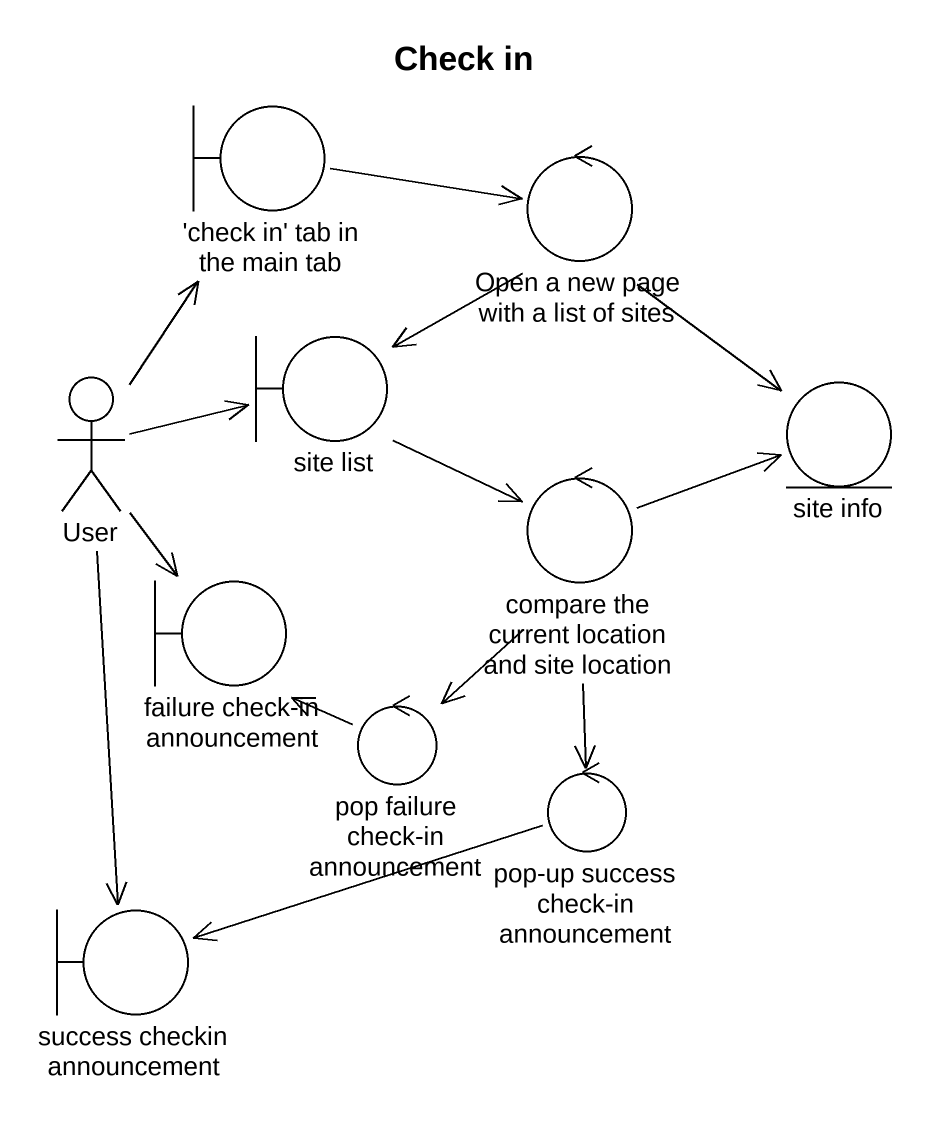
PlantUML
@startuml
title Check in
boundary "'check in' tab in the main tab" as check_in_tab_in_the_main_tab
control "Open a new page with a list of sites" as Open_a_new_page_with_a_list
actor User
boundary "site list" as site_list
entity "site info" as site_info
control "compare the current location and site location" as compare_the_current
boundary "failure check-in announcement" as failure_check_in
control "pop failure check-in announcement" as pop_failure_check_in
control "pop-up success check-in announcement" as pop_up_success_check_in
boundary "success checkin announcement" as success_checkin_announcement
check_in_tab_in_the_main_tab -right-> Open_a_new_page_with_a_list
Open_a_new_page_with_a_list --> site_list
Open_a_new_page_with_a_list --> site_info
User -up-> check_in_tab_in_the_main_tab
User -right-> site_list
User --> failure_check_in
User --> success_checkin_announcement
site_list --> compare_the_current
compare_the_current -right-> site_info
compare_the_current --> pop_failure_check_in
compare_the_current --> pop_up_success_check_in
pop_failure_check_in -up-> failure_check_in
pop_up_success_check_in -left-> success_checkin_announcement
@enduml
